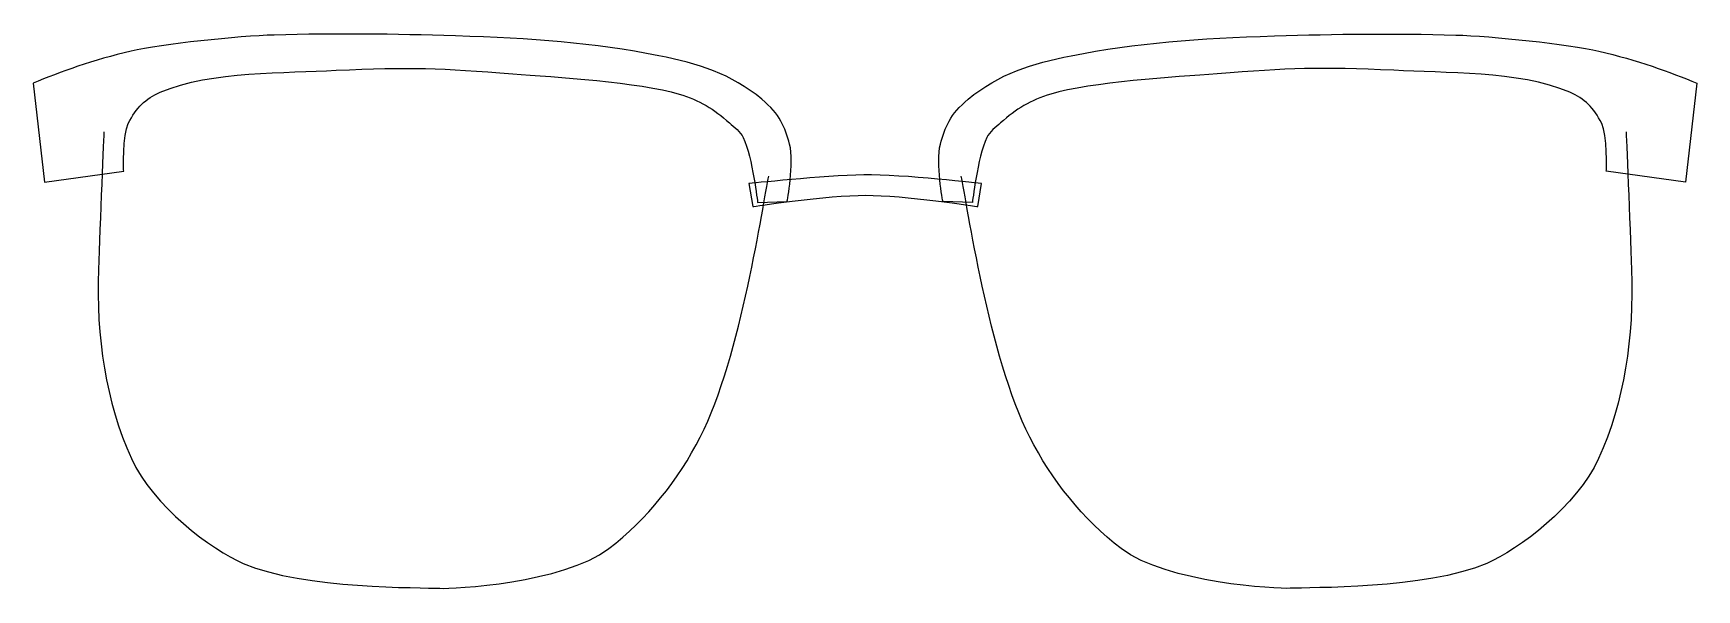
# Model space of a CAD drawing. Extents: x 25 to 318, y 32 to 130.
import ezdxf

# ---------------------------------------------------------------- set-up
doc = ezdxf.new("R2010")
doc.units = 0
doc.layers.add('BottomGlasses', color=7, linetype='CONTINUOUS')

msp = doc.modelspace()

# ---------------------------------------------------------------- linework, layer by layer
at = {"layer": 'BottomGlasses', "color": 7}
for points in [[(25.145635, 121.55848), (27.092574, 104.170727), (41.051428, 106.06834)], [(317.747775, 121.558501), (315.800836, 104.170748), (301.841983, 106.068361)], [(151.0308, 103.901579), (151.715352, 99.873982)], [(191.275261, 99.873982), (191.959812, 103.901579)], [(152.551015, 100.595747), (157.750022, 100.773127)], [(190.342395, 100.595767), (185.143389, 100.773148)]]:
    msp.add_lwpolyline(points, dxfattribs=at)
for points in [[(25.145635, 121.55848)], [(317.747775, 121.558501)], [(151.030869, 103.901579)]]:
    msp.add_lwpolyline(points, close=True, dxfattribs=at)
for points in [[(67.523097, 130.035799), (61.300021, 129.858832), (47.744797, 128.43556), (42.344217, 127.21251)], [(99.427266, 129.88789), (88.481197, 130.234595), (78.4702, 130.347041), (67.523097, 130.035799)], [(135.190568, 126.394935), (123.661562, 128.683563), (112.841718, 129.462997), (99.427266, 129.88789)], [(207.702843, 126.394955), (219.231849, 128.683583), (230.051692, 129.463017), (243.466145, 129.887911)], [(243.466145, 129.887911), (254.412213, 130.234616), (264.42321, 130.347062), (275.370313, 130.03582)], [(275.370313, 130.03582), (281.59339, 129.858853), (295.148613, 128.435581), (300.549194, 127.212531)], [(42.344217, 127.21251), (35.752668, 125.630801), (29.760533, 123.556971), (25.145635, 121.55848)], [(153.291337, 118.742373), (147.913023, 123.24272), (142.072137, 125.028871), (135.190568, 126.394935)], [(189.602073, 118.742394), (194.980387, 123.242741), (200.821273, 125.028892), (207.702843, 126.394955)], [(300.549194, 127.212531), (307.140742, 125.630822), (313.132878, 123.556985), (317.747775, 121.558501)], [(47.466013, 119.982094), (56.614669, 123.838349), (69.654858, 123.276916), (78.399263, 123.831346)], [(78.399263, 123.831346), (91.323844, 124.425185), (97.022305, 124.221914), (109.495137, 123.229864)], [(109.495137, 123.229864), (116.818046, 122.647456), (131.758434, 121.784503), (138.783257, 119.638068)], [(233.398274, 123.229885), (226.075365, 122.647477), (211.134976, 121.784523), (204.110154, 119.638082)], [(264.494147, 123.831367), (251.569566, 124.425206), (245.871106, 124.221935), (233.398274, 123.229885)], [(295.427397, 119.982115), (286.278742, 123.838363), (273.238552, 123.276929), (264.494147, 123.831367)], [(41.846211, 114.48401), (43.289629, 117.254739), (44.857893, 118.88279), (47.466013, 119.982094)], [(301.0472, 114.484023), (299.603782, 117.25476), (298.035518, 118.882811), (295.427397, 119.982115)], [(138.783257, 119.638068), (142.307835, 118.561136), (144.857773, 117.02318), (147.607147, 114.571226)], [(158.184329, 110.821379), (157.401335, 113.82366), (156.468125, 116.084214), (153.291337, 118.742373)], [(184.709081, 110.821399), (185.492076, 113.823681), (186.425285, 116.084235), (189.602073, 118.742394)], [(204.110154, 119.638082), (200.585575, 118.561157), (198.035638, 117.023201), (195.286264, 114.57124)], [(41.051428, 106.06834), (41.051428, 106.06834), (40.833585, 112.540668), (41.846211, 114.48401)], [(147.607147, 114.571226), (148.399241, 113.864899), (149.588417, 112.989063), (150.02886, 112.024061)], [(195.286264, 114.57124), (194.494169, 113.86492), (193.304994, 112.989077), (192.864551, 112.024081)], [(301.841983, 106.068361), (301.841983, 106.068361), (302.059826, 112.540688), (301.0472, 114.484023)], [(37.560835, 113.028505), (37.560835, 113.028505), (36.879731, 96.562807), (36.600671, 88.792965)], [(150.02886, 112.024061), (151.678815, 108.408867), (152.551015, 100.595747), (152.551015, 100.595747)], [(192.864551, 112.024081), (191.214526, 108.408887), (190.342395, 100.595767), (190.342395, 100.595767)], [(305.332575, 113.028505), (305.332575, 113.028505), (306.01368, 96.562807), (306.292739, 88.792965)], [(157.750022, 100.773127), (157.750022, 100.773127), (159.030471, 107.577121), (158.184329, 110.821379)], [(185.143389, 100.773148), (185.143389, 100.773148), (183.862939, 107.577141), (184.709081, 110.821399)], [(171.214454, 105.431822), (164.212933, 105.330875), (151.030869, 103.901579), (151.030869, 103.901579)], [(191.959812, 103.901579), (191.959812, 103.901579), (178.147382, 105.545019), (171.214454, 105.431822)], [(142.476871, 59.329569), (149.668798, 73.417949), (153.514488, 100.650669), (154.532216, 105.218449)], [(200.41654, 59.329569), (193.224612, 73.417949), (189.378922, 100.650669), (188.361194, 105.218449)], [(151.715352, 99.873982), (151.715352, 99.873982), (164.901276, 101.859569), (171.544045, 101.859569)], [(171.544045, 101.859569), (178.186746, 101.859569), (191.275261, 99.873982), (191.275261, 99.873982)], [(36.600671, 88.792965), (36.176015, 76.966756), (37.891392, 65.477241), (42.413844, 55.524765)], [(306.292739, 88.792965), (306.717396, 76.966756), (305.002019, 65.477241), (300.479567, 55.524765)], [(126.372262, 39.697629), (133.099204, 44.838343), (138.629388, 51.792601), (142.476871, 59.329569)], [(216.521149, 39.697629), (209.794206, 44.838343), (204.264023, 51.792601), (200.41654, 59.329569)], [(42.413844, 55.524765), (46.171846, 47.254587), (56.525532, 39.48195), (62.079293, 37.096816)], [(300.479567, 55.524765), (296.721565, 47.254587), (286.367878, 39.48195), (280.814118, 37.096816)], [(96.662243, 32.712455), (98.846603, 32.581003), (118.366111, 33.579381), (126.372262, 39.697629)], [(246.231167, 32.712455), (244.046807, 32.581003), (224.527299, 33.579381), (216.521149, 39.697629)], [(62.079293, 37.096816), (72.865081, 32.464735), (93.432097, 32.906857), (96.662243, 32.712455)], [(280.814118, 37.096816), (270.028329, 32.464735), (249.461313, 32.906857), (246.231167, 32.712455)]]:
    msp.add_open_spline(points, degree=3, dxfattribs=at)

doc.saveas('drawing.dxf')
